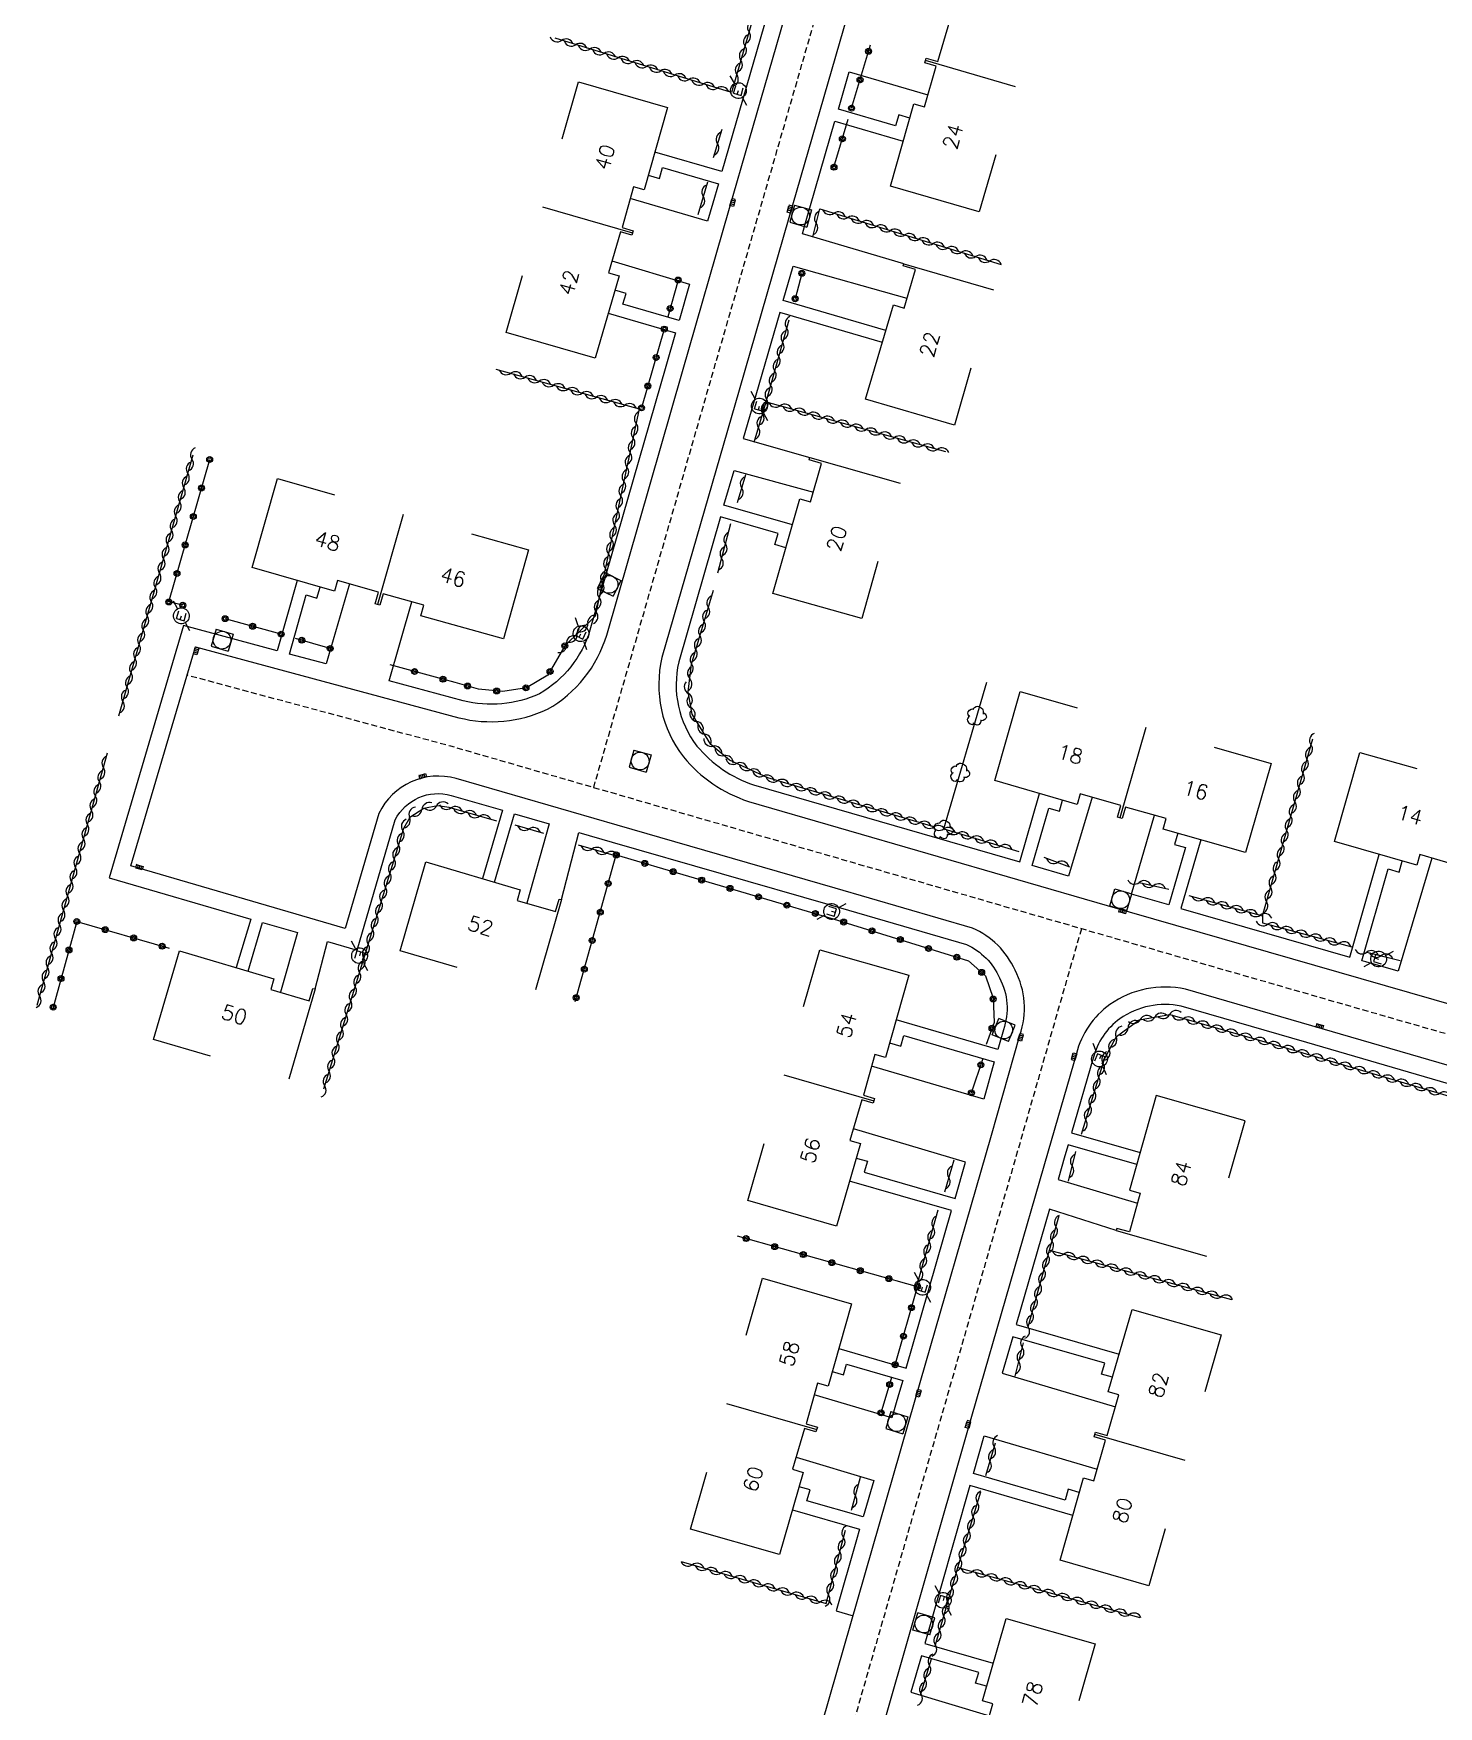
# Model space of a CAD drawing. Header units: millimetres. Extents: x 104999 to 106000, y 137000 to 138000.
# Drawn here: x 105405.9 to 105524.4, y 137584.1 to 137725.2 of the extents above; entities that cross this region are included whole.
import ezdxf
from ezdxf.enums import TextEntityAlignment as Align

# ---------------------------------------------------------------- set-up
doc = ezdxf.new("R2010")
doc.units = ezdxf.units.MM
doc.linetypes.add('DASHED', pattern=[0.75, 0.5, -0.25])
doc.layers.get('0').update_dxf_attribs({"linetype": 'CONTINUOUS'})
for name, color, linetype in [('W0001', 6, 'DASHED'), ('W0008', 7, 'CONTINUOUS'), ('W0100', 7, 'CONTINUOUS'), ('W0300', 7, 'CONTINUOUS'), ('W0302', 3, 'CONTINUOUS'), ('W0310', 3, 'CONTINUOUS'), ('W0322', 7, 'CONTINUOUS'), ('W0334', 7, 'CONTINUOUS'), ('W0400', 7, 'CONTINUOUS'), ('W0420', 7, 'CONTINUOUS'), ('W0471', 7, 'CONTINUOUS'), ('W0991', 7, 'CONTINUOUS'), ('W1102', 7, 'CONTINUOUS')]:
    doc.layers.add(name, color=color, linetype=linetype)
doc.styles.get("Standard").update_dxf_attribs({"font": 'romans.shx', "width": 0.85})

# ---------------------------------------------------------------- blocks, each defined once
blk = doc.blocks.new('t322o')
at = {"color": 0, "linetype": 'Continuous'}
for radius in [0.25, 0.15]:
    blk.add_circle((0, 0), radius, dxfattribs=at)
blk = doc.blocks.new('t310o')
at = {"color": 0, "linetype": 'Continuous'}
for centre, start, end in [((-0.5, 0.38), 216.8699, 323.1304), ((0.5, -0.37), 36.8699, 143.1303)]:
    blk.add_arc(centre, 0.625, start, end, dxfattribs=at)
blk = doc.blocks.new('T300')
for p, q in [((-0.8, 0.51), (-0.86, 0.34)), ((-0.86, 0.34), (-0.86, 0.17)), ((-0.86, 0.17), (-0.74, 0.06)), ((-0.69, 0.63), (-0.8, 0.51)), ((-0.8, -0.06), (-0.74, 0.06)), ((-0.74, 0.06), (-0.69, 0.11)), ((-0.57, 0.69), (-0.69, 0.63)), ((-0.46, 0.69), (-0.57, 0.69)), ((-0.29, 0.63), (-0.46, 0.69)), ((-0.29, 0.63), (-0.17, 0.74)), ((-0.23, 0.57), (-0.29, 0.63)), ((-0.17, 0.74), (-0.06, 0.8)), ((-0.06, 0.8), (0.06, 0.8)), ((0.06, 0.8), (0.23, 0.74)), ((0.23, 0.74), (0.34, 0.63)), ((0.34, 0.63), (0.4, 0.51)), ((0.46, 0.46), (0.34, 0.46)), ((0.4, 0.51), (0.4, 0.46)), ((0.57, 0.4), (0.46, 0.46)), ((0.57, 0.4), (0.69, 0.29)), ((0.69, 0.29), (0.74, 0.17)), ((0.74, 0.06), (0.69, -0.17)), ((0.74, 0.17), (0.74, 0.06)), ((-0.8, -0.17), (-0.8, -0.06)), ((-0.8, -0.23), (-0.8, -0.17)), ((-0.74, -0.34), (-0.8, -0.23)), ((-0.69, -0.4), (-0.74, -0.34)), ((-0.51, -0.46), (-0.69, -0.4)), ((-0.4, -0.46), (-0.51, -0.46)), ((-0.4, -0.46), (-0.34, -0.46)), ((-0.34, -0.46), (-0.34, -0.4)), ((-0.34, -0.51), (-0.34, -0.46)), ((-0.29, -0.63), (-0.34, -0.51)), ((-0.17, -0.74), (-0.29, -0.63)), ((-0.06, -0.8), (-0.17, -0.74)), ((0.06, -0.8), (-0.06, -0.8)), ((0.17, -0.74), (0.06, -0.8)), ((0.23, -0.69), (0.17, -0.74)), ((0.29, -0.46), (0.23, -0.46)), ((0.29, -0.63), (0.23, -0.69)), ((0.46, -0.4), (0.29, -0.46)), ((0.34, -0.51), (0.29, -0.63)), ((0.34, -0.51), (0.34, -0.46)), ((0.57, -0.34), (0.46, -0.4)), ((0.63, -0.29), (0.57, -0.34)), ((0.69, -0.17), (0.63, -0.29))]:
    blk.add_line(p, q)
blk = doc.blocks.new('T471')
for p, q in [((-0.333334, 0.333334), (-0.333334, -0.333334)), ((-0.333334, 0.333334), (0.333334, 0.333334)), ((-0.333334, 0), (0, 0)), ((0.500001, 0.500001), (1.000002, 1.000002)), ((-0.500001, -0.500001), (-1.000002, -1.000002)), ((-0.333334, -0.333334), (0.333334, -0.333334))]:
    blk.add_line(p, q)
blk.add_ellipse((0, 0), major_axis=(0.471405, 0.471405), ratio=1, start_param=5.4977871438, end_param=11.780972451)
blk = doc.blocks.new('T420')
for p, q in [((0.75, 0.75), (-0.75, 0.75)), ((-0.75, 0.75), (-0.75, -0.75)), ((0.75, 0.75), (0.75, -0.75)), ((0.75, -0.75), (-0.75, -0.75))]:
    blk.add_line(p, q)
blk.add_ellipse((0, 0), major_axis=(-0.53, 0.53), ratio=1, start_param=3.926991, end_param=10.210176)
blk = doc.blocks.new('T400')
for p, q in [((-0.15, 0.3), (0.15, 0.3)), ((-0.15, -0.25), (-0.15, 0.3)), ((-0.15, 0.15), (0.15, 0.15)), ((-0.15, 0), (0.15, 0)), ((0.15, 0.3), (0.15, -0.25)), ((-0.15, -0.15), (0.15, -0.15)), ((-0.15, -0.25), (-0.15, -0.3)), ((-0.15, -0.3), (0.15, -0.3)), ((0.15, -0.3), (0.15, -0.25))]:
    blk.add_line(p, q)

msp = doc.modelspace()

# ---------------------------------------------------------------- linework, layer by layer
at = {"layer": 'W0001', "flags": 128}
for points in [[(105453.17, 137661.61), (105463.06, 137696.03), (105472, 137726.99), (105478.45, 137749.25), (105487.31, 137778.6)], [(105570.41, 137627.79), (105517.2, 137643.1), (105495.8, 137649.27), (105465.52, 137658.03), (105441.12, 137665.1), (105418.87, 137671.09)], [(105494.31, 137649.7), (105482.7, 137609.29), (105465.79, 137550.4), (105458.77, 137525.99), (105456.27, 137517.31)]]:
    msp.add_lwpolyline(points, dxfattribs=at)
at = {"layer": 'W0008'}
for points in [[(105474.54, 137726.68), (105469.64, 137709.67), (105465.43, 137695.13), (105458.93, 137672.58, 0.227138), (105460.74, 137664.2, 0.139554), (105466.22, 137660.44), (105496.49, 137651.67), (105517.89, 137645.51), (105538.21, 137639.67), (105558.5, 137633.81, 0.437754), (105571.5, 137640.45), (105580.37, 137670.95), (105594.56, 137719.78), (105594.85, 137720.83, 0.351213), (105591.61, 137730.27)], [(105471.85, 137580.63), (105480.3, 137609.98), (105486.73, 137632.3), (105489.13, 137640.74, 0.204999), (105488.72, 137646.21, 0.185632), (105485.13, 137649.75), (105473.53, 137653.12), (105455.15, 137658.43), (105441.57, 137662.37, 0.367661), (105435.06, 137659.43), (105432.22, 137649.73), (105414.13, 137655), (105419.58, 137673.48), (105441.79, 137667.51, 0.173096), (105449.27, 137668.22, 0.194481), (105454.27, 137674.48), (105460.66, 137696.72), (105464.63, 137710.5), (105469.6, 137727.69)], [(105542.1, 137539.15), (105555.61, 137585.68), (105564.46, 137616.18, 0.437376), (105557.28, 137628.93), (105542.33, 137633.22), (105536.96, 137634.78), (105513.75, 137641.52), (105503.09, 137644.61, 0.207427), (105496.71, 137643.32, 0.17652), (105493.89, 137639.17), (105491.51, 137630.94), (105485.05, 137608.57), (105476.67, 137579.27)]]:
    msp.add_lwpolyline(points, format="xyb", dxfattribs=at)
at = {"layer": 'W0100'}
for points in [[(105487.09, 137714.99), (105485.7, 137710.19), (105478.2, 137712.35), (105480.19, 137719.3), (105481.08, 137719.04), (105482.06, 137722.47), (105481.11, 137722.75), (105481.23, 137723.14), (105482.2, 137722.86), (105483.2, 137726.3), (105482.31, 137726.56), (105484.34, 137733.5), (105491.84, 137731.33), (105490.45, 137726.53)], [(105450.52, 137716.35), (105451.9, 137721.15), (105459.4, 137718.99), (105457.43, 137712.05), (105456.53, 137712.3), (105455.56, 137708.87), (105456.51, 137708.59), (105456.39, 137708.2), (105455.42, 137708.48), (105454.42, 137705.04), (105455.31, 137704.78), (105453.3, 137697.84), (105445.8, 137700), (105447.18, 137704.8)], [(105484.99, 137696.99), (105483.6, 137692.19), (105476.1, 137694.37), (105478.46, 137702.33), (105479.35, 137702.06), (105480.31, 137705.31), (105479.27, 137705.62), (105479.32, 137705.8), (105486.91, 137703.6)], [(105477.15, 137680.68), (105475.79, 137675.87), (105468.28, 137677.99), (105470.57, 137685.96), (105471.46, 137685.71), (105472.4, 137688.96), (105471.36, 137689.26), (105471.41, 137689.45), (105479.01, 137687.29)], [(105442.86, 137683.03), (105447.67, 137681.67), (105445.55, 137674.16), (105438.59, 137676.1), (105438.84, 137676.99), (105435.4, 137677.96), (105435.13, 137677), (105434.74, 137677.12), (105435.02, 137678.09), (105431.57, 137679.07), (105431.32, 137678.18), (105424.36, 137680.17), (105426.49, 137687.68), (105431.3, 137686.32)], [(105505.5, 137665.02), (105510.31, 137663.65), (105508.16, 137656.14), (105501.21, 137658.1), (105501.47, 137659), (105498.03, 137659.96), (105497.76, 137659.01), (105497.36, 137659.13), (105497.64, 137660.1), (105494.2, 137661.09), (105493.94, 137660.2), (105487, 137662.2), (105489.14, 137669.71), (105493.95, 137668.34)], [(105534.15, 137659.89), (105538.96, 137658.51), (105536.82, 137651.01), (105529.87, 137652.97), (105530.12, 137653.87), (105526.68, 137654.84), (105526.41, 137653.88), (105526.02, 137654), (105526.3, 137654.97), (105522.86, 137655.96), (105522.6, 137655.07), (105515.65, 137657.07), (105517.79, 137664.58), (105522.6, 137663.21)], [(105441.65, 137646.45), (105436.85, 137647.84), (105439.01, 137655.34), (105446.97, 137652.99), (105446.71, 137652.1), (105449.96, 137651.15), (105450.27, 137652.19), (105450.46, 137652.17), (105448.25, 137644.54)], [(105420.85, 137638.96), (105416.05, 137640.36), (105418.24, 137647.85), (105426.19, 137645.49), (105425.93, 137644.59), (105429.18, 137643.63), (105429.49, 137644.67), (105429.68, 137644.65), (105427.45, 137637.03)], [(105470.87, 137643.14), (105472.25, 137647.94), (105479.75, 137645.79), (105477.78, 137638.84), (105476.89, 137639.1), (105475.92, 137635.66), (105476.87, 137635.39), (105476.75, 137635), (105475.78, 137635.28), (105474.78, 137631.84), (105475.68, 137631.58), (105473.66, 137624.63), (105466.16, 137626.78), (105467.54, 137631.59)], [(105506.75, 137628.69), (105508.13, 137633.49), (105500.62, 137635.64), (105498.38, 137627.65), (105499.27, 137627.4), (105498.36, 137624.14), (105497.31, 137624.43), (105497.23, 137624.26), (105504.86, 137622.08)], [(105466.04, 137615.41), (105467.42, 137620.22), (105474.92, 137618.07), (105472.95, 137611.12), (105472.06, 137611.37), (105471.09, 137607.94), (105472.04, 137607.66), (105471.92, 137607.27), (105470.95, 137607.55), (105469.95, 137604.11), (105470.85, 137603.85), (105468.84, 137596.91), (105461.33, 137599.06), (105462.71, 137603.86)], [(105501.39, 137599.09), (105500.01, 137594.29), (105492.51, 137596.44), (105494.48, 137603.39), (105495.37, 137603.13), (105496.34, 137606.57), (105495.39, 137606.84), (105495.51, 137607.23), (105496.48, 137606.95), (105497.48, 137610.39), (105496.58, 137610.65), (105498.59, 137617.6), (105506.1, 137615.44), (105504.72, 137610.64)], [(105490.76, 137573.02), (105489.38, 137568.22), (105481.88, 137570.37), (105483.85, 137577.32), (105484.74, 137577.06), (105485.72, 137580.5), (105484.77, 137580.77), (105484.88, 137581.16), (105485.85, 137580.88), (105486.85, 137584.32), (105485.96, 137584.58), (105487.97, 137591.53), (105495.47, 137589.38), (105494.09, 137584.57)]]:
    msp.add_lwpolyline(points, dxfattribs=at)
at = {"layer": 'W0302'}
msp.add_lwpolyline([(105482.7, 137658.12), (105486.33, 137670.51)], dxfattribs=at)
at = {"layer": 'W0310'}
for points in [[(105466.61, 137726.56), (105464.8, 137720.25), (105449.91, 137724.82)], [(105463.97, 137717.12), (105463.26, 137714.73)], [(105462.77, 137712.68), (105461.96, 137709.92)], [(105471.66, 137708.07), (105472.24, 137710.43), (105487.53, 137705.74)], [(105466.72, 137690.76), (105467.71, 137694.15), (105469.65, 137701.08)], [(105444.93, 137696.92), (105457.01, 137693.55), (105453.29, 137676.06), (105450.73, 137673.57)], [(105467.71, 137694.15), (105482.85, 137689.95)], [(105413.12, 137667.67), (105419.39, 137689.69)], [(105465.3, 137685.67), (105466, 137688.01)], [(105463.65, 137679.74), (105464.75, 137683.9)], [(105481.87, 137658.3), (105467.87, 137662.43), (105464.62, 137663.93), (105463.05, 137665.26), (105461.48, 137667.82), (105461.14, 137669.7), (105461.43, 137672.01), (105463.27, 137678.27)], [(105509.58, 137650.79), (105513.82, 137665.72)], [(105412.14, 137664.51), (105406.2, 137643.24)], [(105445, 137658.77), (105440.98, 137659.93), (105440.01, 137660.07), (105438.83, 137659.86), (105437.65, 137659.1), (105437.12, 137658.15), (105434.88, 137650.81), (105430.37, 137636.17)], [(105446.51, 137658.47), (105448.94, 137657.76)], [(105482.7, 137658.12), (105489.04, 137656.23)], [(105451.85, 137656.78), (105455.06, 137655.87)], [(105491.13, 137655.73), (105493.31, 137654.93)], [(105499.19, 137653.61), (105501.7, 137653.05)], [(105503.38, 137652.52), (105509.58, 137650.79), (105509.58, 137650.2), (105517.12, 137648.19)], [(105518.38, 137647.72), (105521.2, 137647.03)], [(105494.32, 137632.38), (105496.27, 137638.74), (105497.26, 137640.61), (105499.17, 137642.02), (105501.77, 137642.47), (105511.75, 137639.61), (105527.82, 137634.84), (105526.57, 137630.77)], [(105482.78, 137627.52), (105483.57, 137630.21)], [(105493.81, 137630.92), (105493.2, 137628.41)], [(105480.47, 137619.68), (105482.24, 137626)], [(105489.82, 137616.13), (105491.62, 137622.58), (105492.44, 137625.53)], [(105491.62, 137622.58), (105506.96, 137618.43)], [(105488.73, 137611.95), (105489.43, 137614.78)], [(105486.25, 137603.59), (105487.07, 137606.35)], [(105474.93, 137600.65), (105475.67, 137603.43)], [(105481.99, 137589.31), (105483.9, 137595.81), (105485.82, 137602.22)], [(105460.55, 137596.33), (105472.78, 137592.79), (105474.4, 137598.96)], [(105483.9, 137595.81), (105499.24, 137591.61)], [(105480.78, 137585.17), (105481.67, 137588.11)]]:
    msp.add_lwpolyline(points, dxfattribs=at)
at = {"layer": 'W0322'}
for points in [[(105474.92, 137718.93), (105476.52, 137724.26)], [(105473.44, 137713.94), (105474.64, 137718.01)], [(105470.73, 137704.99), (105470.16, 137702.85)], [(105460.29, 137704.43), (105459.43, 137701.31)], [(105459.13, 137700.29), (105457.21, 137693.65)], [(105417.34, 137677.27), (105420.78, 137689.3)], [(105418.51, 137676.99), (105417.34, 137677.27)], [(105426.81, 137674.56), (105422.08, 137675.86)], [(105430.95, 137673.34), (105428.01, 137674.2)], [(105450.73, 137673.57), (105449.3, 137671.09), (105447.51, 137670.04), (105445.5, 137669.71), (105443.45, 137669.92), (105441.49, 137670.49)], [(105440.46, 137670.75), (105436.01, 137671.98)], [(105451.61, 137643.57), (105455.08, 137655.93), (105473.36, 137650.55), (105484.79, 137646.99), (105486.23, 137645.73), (105486.86, 137643.86), (105486.95, 137641.81), (105486.27, 137639.95)], [(105409.57, 137650.32), (105407.52, 137642.86)], [(105409.57, 137650.32), (105417.35, 137648.07)], [(105485.03, 137635.86), (105486.02, 137638.78)], [(105478.61, 137612.93), (105480.48, 137619.51), (105465.3, 137623.77)], [(105477.41, 137608.87), (105478.33, 137611.89)]]:
    msp.add_lwpolyline(points, dxfattribs=at)
at = {"layer": 'W0334'}
for points in [[(105459.33, 137729.36), (105467.84, 137726.89), (105463.99, 137713.57), (105458.33, 137715.22)], [(105479.84, 137718.07), (105478.9, 137718.35), (105478.64, 137717.43), (105473.81, 137718.85), (105474.72, 137722), (105481.37, 137720.04)], [(105479.32, 137705.8), (105470.78, 137708.33), (105471.05, 137709.26), (105473.51, 137717.82), (105479.28, 137716.13)], [(105457.78, 137713.27), (105458.71, 137713), (105458.97, 137713.92), (105463.69, 137712.54), (105463.22, 137710.9), (105462.78, 137709.39), (105456.25, 137711.3)], [(105454.71, 137706.05), (105461.26, 137704.09), (105460.37, 137701.01), (105455.62, 137702.39), (105455.9, 137703.3), (105454.96, 137703.57)], [(105477.81, 137700.16), (105469.15, 137702.7), (105469.99, 137705.6), (105479.59, 137702.89)], [(105477.52, 137699.15), (105468.86, 137701.7), (105466.84, 137694.72), (105465.79, 137691.07), (105471.41, 137689.45)], [(105469.95, 137683.79), (105464.16, 137685.44), (105465.01, 137688.37), (105471.7, 137686.53)], [(105428.16, 137679.08), (105426.46, 137673.16), (105418.58, 137675.28), (105412.31, 137654), (105424.24, 137650.52), (105423.02, 137646.43)], [(105432.58, 137678.79), (105430.6, 137672.04), (105427.5, 137672.88), (105428.92, 137677.87), (105429.83, 137677.59), (105430.1, 137678.53)], [(105441.49, 137670.49), (105440.46, 137670.75)], [(105495.21, 137660.8), (105493.23, 137654.15), (105490.15, 137655.04), (105491.55, 137659.89), (105492.46, 137659.62), (105492.73, 137660.55)], [(105444.81, 137653.63), (105446.49, 137659.41), (105449.42, 137658.56), (105447.54, 137651.86)], [(105502.44, 137657.76), (105502.17, 137656.82), (105503.09, 137656.56), (105501.68, 137651.71), (105498.53, 137652.61), (105500.47, 137659.28)], [(105504.38, 137657.21), (105502.71, 137651.41), (105516.94, 137647.31), (105519.44, 137655.98)], [(105523.87, 137655.67), (105521.03, 137646.13), (105518.3, 137646.92), (105517.97, 137647.01), (105520.2, 137654.76), (105521.11, 137654.49), (105521.38, 137655.42)], [(105424.03, 137646.13), (105425.24, 137650.23), (105428.18, 137649.38), (105426.75, 137644.35)], [(105478.13, 137640.07), (105479.07, 137639.79), (105479.32, 137640.71), (105486.96, 137638.49), (105486.07, 137635.33), (105476.61, 137638.1)], [(105475.32, 137630.36), (105476.26, 137630.09), (105475.98, 137629.18), (105483.66, 137626.96), (105484.54, 137630.02), (105475.08, 137632.84)], [(105498.99, 137629.83), (105493.19, 137631.48), (105492.92, 137630.54), (105492.35, 137628.55), (105499.04, 137626.57)], [(105473.85, 137614.29), (105479.54, 137612.64), (105483.36, 137625.93), (105474.76, 137628.42)], [(105497.23, 137624.26), (105491.62, 137626.04), (105488.82, 137616.32), (105497.5, 137613.81)], [(105496.94, 137611.87), (105496, 137612.13), (105496.28, 137613.05), (105488.52, 137615.29), (105487.64, 137612.23), (105497.18, 137609.38)], [(105473.3, 137612.35), (105474.24, 137612.07), (105474.49, 137612.99), (105479.24, 137611.61), (105478.89, 137610.39), (105478.33, 137608.46), (105471.77, 137610.38)], [(105494.13, 137602.16), (105493.19, 137602.43), (105492.94, 137601.51), (105485.21, 137603.76), (105486.11, 137606.92), (105495.65, 137604.13)], [(105470.25, 137605.12), (105476.79, 137603.17), (105475.9, 137600.09), (105471.15, 137601.46), (105471.43, 137602.37), (105470.5, 137602.64)], [(105493.58, 137600.22), (105484.91, 137602.73), (105481.1, 137589.41), (105486.87, 137587.74)], [(105469.93, 137600.7), (105475.6, 137599.06), (105475.34, 137598.16), (105473.63, 137592.17), (105475.05, 137591.75)], [(105486.31, 137585.8), (105485.38, 137586.07), (105485.65, 137586.98), (105480.81, 137588.38), (105479.92, 137585.3), (105486.56, 137583.31)]]:
    msp.add_lwpolyline(points, dxfattribs=at)
for points in [[(105454.4, 137701.63), (105460.07, 137699.98), (105459.25, 137697.13), (105452.86, 137674.9, -0.192731), (105448.59, 137669.53, -0.171343), (105442.16, 137668.93), (105435.92, 137670.61), (105437.84, 137677.27)], [(105469.39, 137681.85), (105468.46, 137682.12), (105468.72, 137683.04), (105463.88, 137684.44), (105460.35, 137672.21, 0.225371), (105461.88, 137665.12, 0.138249), (105466.66, 137661.84), (105489.12, 137655.34), (105490.79, 137661.11)], [(105429.68, 137644.65), (105430.72, 137648.64), (105433.22, 137647.91), (105436.43, 137658.89, -0.360104), (105441.16, 137660.95), (105445.49, 137659.7), (105443.8, 137653.93)], [(105450.46, 137652.17), (105451.92, 137657.83), (105454.74, 137657.01), (105473.12, 137651.71), (105484.62, 137648.37, -0.183368), (105487.4, 137645.57, -0.20858), (105487.73, 137641.18), (105487.26, 137639.52), (105478.68, 137642.01)], [(105556.05, 137624.06), (105562.99, 137621.94, 0.259578), (105556.9, 137627.48), (105541.91, 137631.78), (105536.54, 137633.34), (105513.34, 137640.11), (105502.74, 137643.18, 0.205011), (105497.56, 137642.12, 0.177046), (105495.31, 137638.78), (105493.48, 137632.48), (105499.27, 137630.84)]]:
    msp.add_lwpolyline(points, format="xyb", dxfattribs=at)
at = {"layer": 'W1102', "flags": 128}
for points in [[(105488.76, 137720.73), (105481.17, 137722.95)], [(105448.86, 137710.6), (105456.45, 137708.4)], [(105437.11, 137684.66), (105434.93, 137677.06)], [(105499.75, 137666.67), (105497.56, 137659.07)], [(105469.21, 137637.39), (105476.81, 137635.19)], [(105464.38, 137609.67), (105471.98, 137607.47)], [(105503.05, 137604.84), (105495.45, 137607.04)]]:
    msp.add_lwpolyline(points, dxfattribs=at)

# ---------------------------------------------------------------- block references
at = {"layer": 'W0300', "rotation": 73.65949399393624}
for p in [(105485.51, 137667.72), (105484.1, 137662.92), (105482.7, 137658.12)]:
    msp.add_blockref('T300', p, dxfattribs=at)
at = {"layer": 'W0310'}
for p, rotation in [((105466.27, 137725.36), 254.00150467982), ((105450.46, 137724.65), 162.9479400937349), ((105451.66, 137724.28), 162.9479400937349), ((105452.85, 137723.92), 162.9479400937349), ((105465.93, 137724.16), 254.00150467982), ((105454.05, 137723.55), 162.9479400937349), ((105455.24, 137723.18), 162.9479400937349), ((105456.44, 137722.82), 162.9479400937349), ((105457.63, 137722.45), 162.9479400937349), ((105465.58, 137722.96), 254.00150467982), ((105458.83, 137722.08), 162.9479400937349), ((105460.02, 137721.72), 162.9479400937349), ((105461.22, 137721.35), 162.9479400937349), ((105462.41, 137720.98), 162.9479400937349), ((105465.24, 137721.76), 254.00150467982), ((105463.61, 137720.62), 162.9479400937349), ((105463.61, 137715.93), 253.287157890398), ((105462.41, 137711.48), 253.53376595583), ((105471.94, 137709.23), 76.02883152136287), ((105473.44, 137710.06), 342.9641910681149), ((105474.63, 137709.7), 342.9641910681149), ((105475.83, 137709.33), 342.9641910681149), ((105477.02, 137708.96), 342.9641910681149), ((105478.22, 137708.6), 342.9641910681149), ((105479.41, 137708.23), 342.9641910681149), ((105480.61, 137707.87), 342.9641910681149), ((105481.8, 137707.5), 342.9641910681149), ((105483, 137707.13), 342.9641910681149), ((105484.19, 137706.77), 342.9641910681149), ((105485.39, 137706.4), 342.9641910681149), ((105486.58, 137706.03), 342.9641910681149), ((105469.45, 137700.38), 74.35596758442115), ((105468.78, 137697.97), 74.35596758442115), ((105469.11, 137699.18), 74.35596758442115), ((105468.44, 137696.77), 74.35596758442115), ((105446.17, 137696.57), 164.383361753307), ((105447.38, 137696.24), 164.383361753307), ((105448.58, 137695.9), 164.383361753307), ((105449.79, 137695.56), 164.383361753307), ((105468.1, 137695.57), 74.35596758442115), ((105450.99, 137695.23), 164.383361753307), ((105452.19, 137694.89), 164.383361753307), ((105453.4, 137694.55), 164.383361753307), ((105454.6, 137694.22), 164.383361753307), ((105467.76, 137694.36), 74.35596758442115), ((105455.81, 137693.88), 164.383361753307), ((105456.75, 137692.32), 257.981027286456), ((105467.42, 137693.16), 73.87389236653515), ((105468.91, 137693.82), 344.4838935297904), ((105470.11, 137693.48), 344.4838935297904), ((105471.32, 137693.15), 344.4838935297904), ((105472.52, 137692.81), 344.4838935297904), ((105456.49, 137691.1), 257.981027286456), ((105467.07, 137691.96), 73.87389236653515), ((105473.73, 137692.48), 344.4838935297904), ((105474.93, 137692.14), 344.4838935297904), ((105476.14, 137691.81), 344.4838935297904), ((105477.34, 137691.48), 344.4838935297904), ((105419.29, 137689.31), 74.09933727079374), ((105456.23, 137689.88), 257.981027286456), ((105478.55, 137691.14), 344.4838935297904), ((105479.75, 137690.81), 344.4838935297904), ((105480.95, 137690.47), 344.4838935297904), ((105482.16, 137690.14), 344.4838935297904), ((105418.94, 137688.11), 74.09933727079374), ((105455.97, 137688.65), 257.981027286456), ((105418.6, 137686.91), 74.09933727079374), ((105455.71, 137687.43), 257.981027286456), ((105465.66, 137686.87), 73.22492382957464), ((105418.26, 137685.71), 74.09933727079374), ((105455.45, 137686.21), 257.981027286456), ((105417.92, 137684.5), 74.09933727079374), ((105454.93, 137683.76), 257.981027286456), ((105455.19, 137684.99), 257.981027286456), ((105417.57, 137683.3), 74.09933727079374), ((105454.67, 137682.54), 257.981027286456), ((105416.89, 137680.9), 74.09933727079374), ((105417.23, 137682.1), 74.09933727079374), ((105454.41, 137681.32), 257.981027286456), ((105463.97, 137680.95), 75.27135476269125), ((105464.29, 137682.16), 75.27135476269125), ((105416.55, 137679.69), 74.09933727079374), ((105454.15, 137680.1), 257.981027286456), ((105416.2, 137678.49), 74.09933727079374), ((105453.89, 137678.87), 257.981027286456), ((105415.86, 137677.29), 74.09933727079374), ((105453.63, 137677.65), 257.981027286456), ((105462.84, 137676.83), 73.63982430592945), ((105415.52, 137676.09), 74.09933727079374), ((105452.66, 137675.45), 224.2865176722989), ((105453.37, 137676.43), 257.981027286456), ((105462.49, 137675.63), 73.63982430592945), ((105415.18, 137674.89), 74.09933727079374), ((105451.77, 137674.58), 224.2865176722989), ((105462.14, 137674.43), 73.63982430592945), ((105414.49, 137672.48), 74.09933727079374), ((105414.83, 137673.68), 74.09933727079374), ((105450.87, 137673.71), 224.2865176722989), ((105461.79, 137673.24), 73.63982430592945), ((105414.15, 137671.28), 74.09933727079374), ((105461.44, 137672.04), 73.63982430592945), ((105413.81, 137670.08), 74.09933727079374), ((105461.16, 137669.56), 100.4378901707699), ((105461.28, 137670.8), 82.75879255700467), ((105413.46, 137668.88), 74.09933727079374), ((105461.39, 137668.33), 100.4378901707699), ((105461.86, 137667.2), 121.556774367305), ((105462.52, 137666.13), 121.556774367305), ((105463.23, 137665.11), 139.7597375260169), ((105464.18, 137664.31), 139.7597375260169), ((105513.34, 137664.02), 74.13857674719075), ((105513.68, 137665.22), 74.13857674719075), ((105411.81, 137663.3), 254.388010755625), ((105465.23, 137663.65), 155.1334652983799), ((105466.37, 137663.12), 155.1334652983799), ((105513, 137662.82), 74.13857674719075), ((105411.47, 137662.1), 254.388010755625), ((105467.5, 137662.6), 155.1334652983799), ((105468.68, 137662.19), 163.557545269342), ((105469.88, 137661.83), 163.557545269342), ((105512.66, 137661.62), 74.13857674719075), ((105410.8, 137659.69), 254.388010755625), ((105411.13, 137660.9), 254.388010755625), ((105471.08, 137661.48), 163.557545269342), ((105472.28, 137661.13), 163.557545269342), ((105473.47, 137660.77), 163.557545269342), ((105474.67, 137660.42), 163.557545269342), ((105512.32, 137660.41), 74.13857674719075), ((105410.46, 137658.49), 254.388010755625), ((105437.65, 137659.09), 60.90496993471966), ((105438.69, 137659.77), 32.80607425316946), ((105439.9, 137660.05), 10.31072229449485), ((105441.13, 137659.89), 343.9222606930565), ((105442.33, 137659.54), 343.9222606930565), ((105443.53, 137659.19), 343.9222606930565), ((105475.87, 137660.07), 163.557545269342), ((105477.07, 137659.71), 163.557545269342), ((105478.27, 137659.36), 163.557545269342), ((105479.47, 137659), 163.557545269342), ((105511.97, 137659.21), 74.13857674719075), ((105410.13, 137657.28), 254.388010755625), ((105437.07, 137657.98), 72.98940792530955), ((105447.71, 137658.12), 343.5721005600146), ((105480.67, 137658.65), 163.557545269342), ((105481.87, 137658.3), 163.557545269342), ((105482.7, 137658.12), 343.4454762641944), ((105483.89, 137657.76), 343.4454762641944), ((105485.09, 137657.41), 343.4454762641944), ((105511.63, 137658.01), 74.13857674719075), ((105409.79, 137656.08), 254.388010755625), ((105436.34, 137655.59), 72.98940792530955), ((105436.71, 137656.79), 72.98940792530955), ((105453.05, 137656.44), 344.0872724620529), ((105454.26, 137656.1), 344.0872724620529), ((105486.29, 137657.05), 343.4454762641944), ((105487.49, 137656.69), 343.4454762641944), ((105510.95, 137655.6), 74.13857674719075), ((105511.29, 137656.81), 74.13857674719075), ((105409.45, 137654.88), 254.388010755625), ((105435.98, 137654.4), 72.98940792530955), ((105492.3, 137655.3), 339.8764588549969), ((105510.61, 137654.4), 74.13857674719075), ((105409.12, 137653.67), 254.388010755625), ((105435.61, 137653.2), 72.98940792530955), ((105499.19, 137653.61), 347.6008685557882), ((105500.41, 137653.34), 347.6008685557882), ((105510.27, 137653.2), 74.13857674719075), ((105408.44, 137651.27), 254.388010755625), ((105408.78, 137652.47), 254.388010755625), ((105435.24, 137652.01), 72.98940792530955), ((105504.58, 137652.19), 344.4517960348916), ((105505.78, 137651.85), 344.4517960348916), ((105509.92, 137652), 74.13857674719075), ((105408.11, 137650.06), 254.388010755625), ((105434.88, 137650.81), 252.879769554339), ((105506.99, 137651.52), 344.4517960348916), ((105508.19, 137651.18), 344.4517960348916), ((105509.4, 137650.85), 344.4517960348916), ((105407.77, 137648.86), 254.388010755625), ((105434.14, 137648.42), 252.879769554339), ((105434.51, 137649.62), 252.879769554339), ((105510.02, 137650.08), 345.0893096086171), ((105511.23, 137649.76), 345.0893096086171), ((105512.44, 137649.44), 345.0893096086171), ((105513.65, 137649.12), 345.0893096086171), ((105407.43, 137647.65), 254.388010755625), ((105433.77, 137647.23), 252.879769554339), ((105514.86, 137648.79), 345.0893096086171), ((105516.06, 137648.47), 345.0893096086171), ((105518.38, 137647.72), 346.289669629582), ((105407.1, 137646.45), 254.388010755625), ((105433.41, 137646.03), 252.879769554339), ((105519.59, 137647.43), 346.289669629582), ((105406.76, 137645.25), 254.388010755625), ((105433.04, 137644.84), 252.879769554339), ((105406.42, 137644.04), 254.388010755625), ((105432.67, 137643.64), 72.98940792530955), ((105432.31, 137642.45), 72.98940792530955), ((105499.28, 137642.04), 9.685183460703893), ((105500.51, 137642.25), 9.685183460703893), ((105501.74, 137642.46), 9.685183460703893), ((105502.94, 137642.13), 344.0485936740336), ((105431.58, 137640.06), 252.879769554339), ((105431.94, 137641.25), 72.98940792530955), ((105497.25, 137640.59), 61.94465959013296), ((105498.25, 137641.34), 36.52583715989707), ((105504.15, 137641.79), 344.0485936740336), ((105505.35, 137641.44), 344.0485936740336), ((105506.55, 137641.1), 344.0485936740336), ((105507.75, 137640.76), 344.0485936740336), ((105431.21, 137638.86), 252.879769554339), ((105496.67, 137639.49), 61.94465959013296), ((105508.95, 137640.41), 344.0485936740336), ((105510.15, 137640.07), 344.0485936740336), ((105511.36, 137639.73), 344.0485936740336), ((105512.56, 137639.37), 343.4705102781915), ((105513.75, 137639.02), 343.4705102781915), ((105430.84, 137637.67), 252.879769554339), ((105495.78, 137637.16), 72.93590747801886), ((105496.15, 137638.36), 72.93590747801886), ((105514.95, 137638.66), 343.4705102781915), ((105516.15, 137638.31), 343.4705102781915), ((105517.35, 137637.95), 343.4705102781915), ((105518.55, 137637.6), 343.4705102781915), ((105430.47, 137636.47), 252.879769554339), ((105495.42, 137635.97), 72.93590747801886), ((105519.75, 137637.24), 343.4705102781915), ((105520.94, 137636.89), 343.4705102781915), ((105522.14, 137636.53), 343.4705102781915), ((105495.05, 137634.77), 72.93590747801886), ((105523.34, 137636.17), 343.4705102781915), ((105524.54, 137635.82), 343.4705102781915), ((105494.68, 137633.58), 72.93590747801886), ((105483.13, 137628.72), 73.54770675103164), ((105493.52, 137629.7), 256.2596880717539), ((105481.82, 137624.5), 74.30768605397887), ((105492.17, 137624.56), 74.52159630797844), ((105481.48, 137623.29), 74.30768605397887), ((105491.84, 137623.35), 74.52159630797844), ((105481.14, 137622.09), 74.30768605397887), ((105491.5, 137622.15), 74.36207791340577), ((105492.83, 137622.26), 344.8622223058361), ((105480.81, 137620.89), 74.30768605397887), ((105491.16, 137620.95), 74.36207791340577), ((105494.04, 137621.93), 344.8622223058361), ((105495.24, 137621.6), 344.8622223058361), ((105496.45, 137621.28), 344.8622223058361), ((105497.66, 137620.95), 344.8622223058361), ((105490.83, 137619.74), 74.36207791340577), ((105498.86, 137620.62), 344.8622223058361), ((105500.07, 137620.3), 344.8622223058361), ((105501.28, 137619.97), 344.8622223058361), ((105502.48, 137619.65), 344.8622223058361), ((105503.69, 137619.32), 344.8622223058361), ((105490.15, 137617.33), 74.36207791340577), ((105490.49, 137618.54), 74.36207791340577), ((105504.9, 137618.99), 344.8622223058361), ((105506.1, 137618.67), 344.8622223058361), ((105489.82, 137616.13), 74.36207791340577), ((105489.03, 137613.16), 76.14863984871718), ((105489.33, 137614.37), 76.14863984871718), ((105486.6, 137604.79), 73.57962030577904), ((105486.96, 137605.99), 73.57962030577904), ((105475.25, 137601.86), 75.16856363868753), ((105485.54, 137601.29), 73.40200882387303), ((105485.18, 137600.1), 73.40200882387303), ((105474.24, 137598.36), 75.26247283194614), ((105484.47, 137597.7), 73.40200882387303), ((105484.83, 137598.9), 73.40200882387303), ((105473.93, 137597.16), 75.26247283194614), ((105484.11, 137596.5), 73.40200882387303), ((105461.5, 137596.05), 343.8759405661373), ((105462.7, 137595.7), 343.8759405661373), ((105463.9, 137595.36), 343.8759405661373), ((105473.61, 137595.95), 75.26247283194614), ((105483.76, 137595.3), 73.61110055196497), ((105485.11, 137595.48), 344.6964824777063), ((105465.11, 137595.01), 343.8759405661373), ((105466.31, 137594.66), 343.8759405661373), ((105467.51, 137594.32), 343.8759405661373), ((105468.71, 137593.97), 343.8759405661373), ((105472.97, 137593.53), 75.26247283194614), ((105473.29, 137594.74), 75.26247283194614), ((105483.4, 137594.11), 73.61110055196497), ((105486.32, 137595.15), 344.6964824777063), ((105487.52, 137594.82), 344.6964824777063), ((105488.73, 137594.49), 344.6964824777063), ((105489.93, 137594.16), 344.6964824777063), ((105469.91, 137593.62), 343.8759405661373), ((105471.11, 137593.27), 343.8759405661373), ((105472.31, 137592.93), 343.8759405661373), ((105483.05, 137592.91), 73.61110055196497), ((105491.14, 137593.83), 344.6964824777063), ((105492.34, 137593.5), 344.6964824777063), ((105493.55, 137593.17), 344.6964824777063), ((105494.76, 137592.84), 344.6964824777063), ((105495.96, 137592.51), 344.6964824777063), ((105482.7, 137591.71), 73.61110055196497), ((105497.17, 137592.18), 344.6964824777063), ((105498.37, 137591.85), 344.6964824777063), ((105481.99, 137589.31), 73.61110055196497), ((105482.35, 137590.51), 73.61110055196497), ((105481.14, 137586.36), 73.13162052237927), ((105481.5, 137587.56), 73.13162052237927), ((105480.78, 137585.17), 73.13162052237927)]:
    msp.add_blockref('t310o', p, dxfattribs=dict(at, rotation=rotation))
at = {"layer": 'W0322'}
for p, rotation in [((105476.36, 137723.72), 73.28186580805685), ((105475.64, 137721.32), 73.28186580805685), ((105474.92, 137718.93), 73.28186580805685), ((105474.15, 137716.34), 73.67104553940096), ((105473.44, 137713.94), 73.67104553940096), ((105460.29, 137704.43), 254.4950628970459), ((105470.73, 137704.99), 255.125711630309), ((105470.16, 137702.85), 255.125711630309), ((105459.62, 137702.02), 254.4950628970459), ((105459.13, 137700.29), 253.837525891594), ((105458.44, 137697.89), 253.837525891594), ((105457.74, 137695.49), 253.837525891594), ((105457.21, 137693.65), 253.837525891594), ((105420.78, 137689.29), 74.02493175906466), ((105420.09, 137686.88), 74.02493175906466), ((105419.4, 137684.48), 74.02493175906466), ((105418.71, 137682.08), 74.02493175906466), ((105418.02, 137679.67), 74.02493175906466), ((105417.34, 137677.27), 74.02493175906466), ((105418.51, 137676.99), 166.554507928789), ((105422.08, 137675.86), 164.604973685094), ((105424.4, 137675.22), 164.604973685094), ((105426.81, 137674.56), 164.604973685094), ((105428.55, 137674.04), 163.720789204781), ((105430.95, 137673.34), 163.720789204781), ((105450.73, 137673.57), 240.079435769754), ((105438.06, 137671.41), 164.552862394699), ((105440.46, 137670.75), 164.552862394699), ((105449.49, 137671.41), 240.079435769754), ((105442.53, 137670.18), 163.877594866129), ((105444.99, 137669.76), 174.212125511461), ((105447.46, 137670.03), 189.2131089528659), ((105455.08, 137655.93), 254.331241444129), ((105457.48, 137655.22), 343.6164209395368), ((105454.4, 137653.52), 254.331241444129), ((105459.88, 137654.52), 343.6164209395368), ((105462.28, 137653.81), 343.6164209395368), ((105464.67, 137653.11), 343.6164209395368), ((105467.07, 137652.4), 343.6164209395368), ((105453.73, 137651.11), 254.331241444129), ((105469.47, 137651.7), 343.6164209395368), ((105471.87, 137650.99), 343.6164209395368), ((105409.57, 137650.32), 254.622054264999), ((105411.97, 137649.63), 343.840093085304), ((105474.26, 137650.27), 342.705191563606), ((105476.65, 137649.53), 342.705191563606), ((105408.91, 137647.91), 254.622054264999), ((105414.37, 137648.93), 343.840093085304), ((105416.77, 137648.23), 343.840093085304), ((105453.05, 137648.71), 254.331241444129), ((105479.04, 137648.79), 342.705191563606), ((105481.42, 137648.04), 342.705191563606), ((105452.38, 137646.3), 254.331241444129), ((105483.81, 137647.3), 342.705191563606), ((105408.24, 137645.5), 254.622054264999), ((105485.9, 137646.03), 318.811019798638), ((105451.7, 137643.89), 254.331241444129), ((105486.86, 137643.78), 272.662059155395), ((105407.58, 137643.09), 254.622054264999), ((105486.77, 137641.31), 249.8796720536709), ((105485.83, 137638.23), 71.27415528405638), ((105485.03, 137635.86), 71.27415528405638), ((105466.03, 137623.57), 164.328357623693), ((105468.44, 137622.89), 164.328357623693), ((105470.85, 137622.22), 164.328357623693), ((105473.26, 137621.54), 164.328357623693), ((105475.66, 137620.86), 164.328357623693), ((105478.07, 137620.19), 164.328357623693), ((105480.48, 137619.51), 164.328357623693), ((105479.98, 137617.74), 74.21174215418085), ((105479.3, 137615.34), 74.21174215418085), ((105478.61, 137612.93), 74.21174215418085), ((105478.14, 137611.26), 73.14921566920505), ((105477.41, 137608.87), 73.14921566920505)]:
    msp.add_blockref('t322o', p, dxfattribs=dict(at, rotation=rotation))
at = {"layer": 'W0400'}
for p, rotation in [((105464.89, 137710.97), 163.8532241750462), ((105469.72, 137710.41), 163.8532241750462), ((105419.64, 137673.14), 163.5779397038578), ((105438.74, 137662.57), 287.4526259843245), ((105414.85, 137654.89), 253.6651191229479), ((105497.77, 137651.2), 253.926266944092), ((105514.41, 137641.48), 253.8625856179089), ((105489.19, 137640.54), 163.7673548595278), ((105493.69, 137638.91), 344.2288987144136), ((105480.57, 137610.52), 163.034947116098), ((105484.75, 137607.89), 163.034947116098)]:
    msp.add_blockref('T400', p, dxfattribs=dict(at, rotation=rotation))
at = {"layer": 'W0420'}
for p, rotation in [((105470.63, 137709.82), 74.35596758442126), ((105454.47, 137678.75), 63.84524542129406), ((105421.83, 137674.05), 73.57793970385777), ((105457.09, 137663.85), 74.33124144412888), ((105497.63, 137652.15), 163.926266944092), ((105487.76, 137641.16), 247.8771387431659), ((105478.74, 137608.04), 73.03494711609797), ((105481.02, 137591.06), 253.922997101044)]:
    msp.add_blockref('T420', p, dxfattribs=dict(at, rotation=rotation))
at = {"layer": 'W0471'}
for p, rotation in [((105465.38, 137720.41), 73.93016453098436), ((105467.15, 137693.8), 74.35596758442126), ((105418.39, 137676.1), 73.57793970385777), ((105452.1, 137674.59), 63.84524542129406), ((105473.24, 137651.16), 163.782591591977), ((105433.42, 137647.43), 253.6651191229479), ((105519.38, 137647.15), 342.7519561682848), ((105495.84, 137638.72), 247.8771387431659), ((105480.91, 137619.46), 73.03494711609797), ((105482.65, 137593.05), 253.922997101044)]:
    msp.add_blockref('T471', p, dxfattribs=dict(at, rotation=rotation))

# ---------------------------------------------------------------- texts
at = {"layer": 'W0991'}
for s, rotation, p in [('24', 73.9122, (105483.47, 137716.55)), ('40', 73.8163, (105454.12, 137714.79)), ('42', 73.9774, (105451.07, 137704.22)), ('22', 73.8213, (105481.51, 137699)), ('20', 73.8213, (105473.68, 137682.62)), ('48', 343.9161, (105430.73, 137682.39)), ('46', 344.1218, (105441.32, 137679.36)), ('18', 343.9161, (105493.37, 137664.43)), ('16', 344.1218, (105503.95, 137661.4)), ('14', 343.9161, (105522.02, 137659.3)), ('52', 343.8551, (105443.63, 137649.94)), ('50', 343.8551, (105422.86, 137642.45)), ('54', 74.0667, (105474.49, 137641.58)), ('56', 73.861, (105471.45, 137631)), ('84', 73.8213, (105502.72, 137629.07)), ('58', 74.0667, (105469.66, 137613.86)), ('82', 73.8473, (105500.81, 137611.22)), ('60', 73.861, (105466.62, 137603.28)), ('80', 74.053, (105497.77, 137600.64)), ('78', 73.8473, (105490.19, 137585.15))]:
    msp.add_text(s, height=1.25, rotation=rotation, dxfattribs=at).set_placement(p, align=Align.MIDDLE)

doc.saveas('drawing.dxf')
